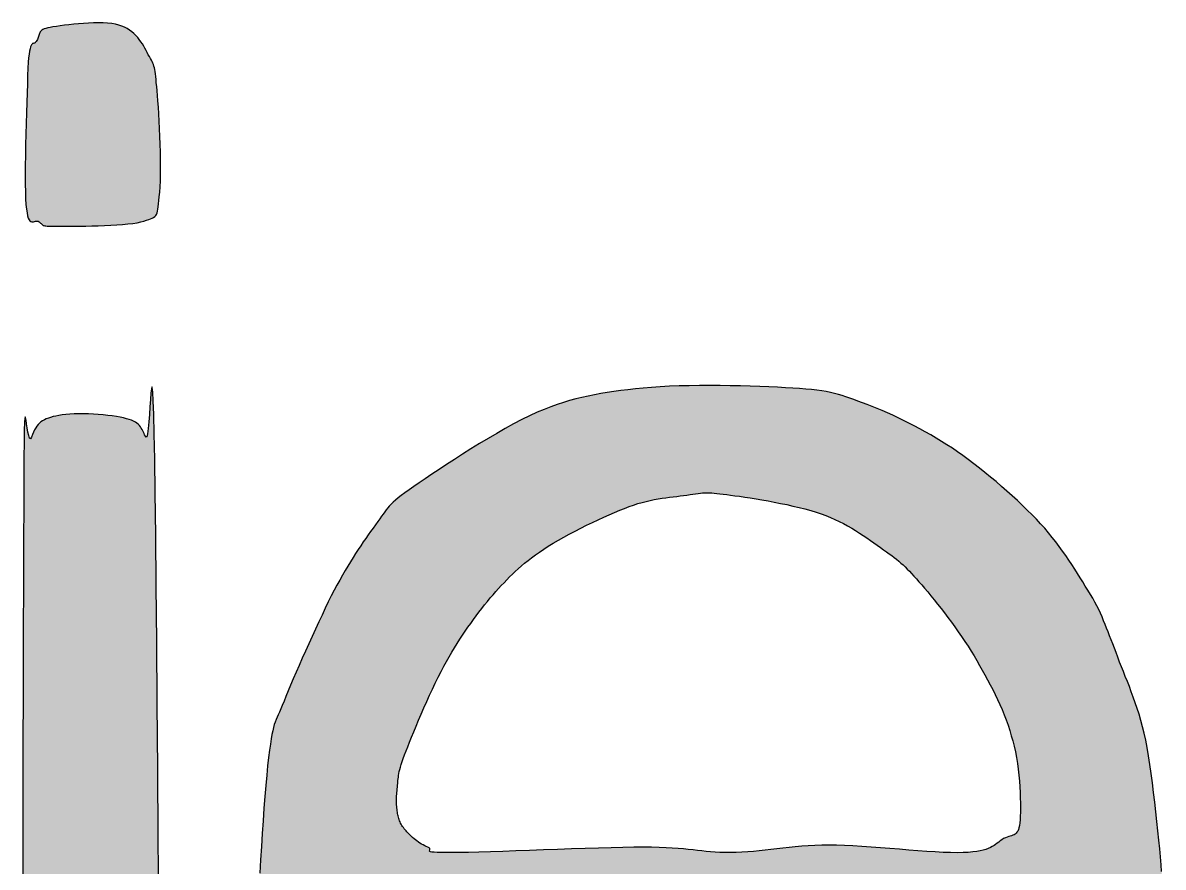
# Model space of a CAD drawing. Header units: millimetres. Extents: x 0 to 420, y 0 to 297.
# Drawn here: x 312.905 to 315, y 52.87 to 54.421 of the extents above; entities that cross this region are included whole.
import ezdxf

# ---------------------------------------------------------------- set-up
doc = ezdxf.new("R2010")
doc.units = ezdxf.units.MM
doc.layers.add('291-E-DIAGRAMA', color=5, linetype='Continuous')
doc.layers.add('291-G-ROTULO', color=7, linetype='Continuous')

msp = doc.modelspace()

# ---------------------------------------------------------------- hatches: boundary and pattern name
at = {"layer": '291-G-ROTULO', "true_color": 0x8dc249}
for points in [[(312.9417, 54.4083), (312.9397, 54.407), (312.9381, 54.4056), (312.9369, 54.4041), (312.9359, 54.4025), (312.9352, 54.4009), (312.9346, 54.3992), (312.9341, 54.3975), (312.9336, 54.3957), (312.9331, 54.3938), (312.9324, 54.392), (312.9317, 54.3901), (312.9307, 54.3882), (312.9295, 54.3863), (312.9284, 54.385), (312.9273, 54.3842), (312.9262, 54.3836), (312.9251, 54.3833), (312.924, 54.3829), (312.9229, 54.3825), (312.9219, 54.3817), (312.9209, 54.3805), (312.9199, 54.3788), (312.9189, 54.3763), (312.918, 54.373), (312.9171, 54.3686), (312.9162, 54.3631), (312.9154, 54.3563), (312.9146, 54.3481), (312.9142, 54.3371), (312.9137, 54.3239), (312.9131, 54.3087), (312.9126, 54.2921), (312.912, 54.2741), (312.9114, 54.2553), (312.9108, 54.2358), (312.9103, 54.2161), (312.9099, 54.1964), (312.9096, 54.1771), (312.9093, 54.1585), (312.9092, 54.1409), (312.9093, 54.1246), (312.9095, 54.11), (312.91, 54.0974), (312.9106, 54.0871), (312.9114, 54.0786), (312.9125, 54.0716), (312.9136, 54.0662), (312.9149, 54.062), (312.9163, 54.059), (312.9179, 54.057), (312.9195, 54.0558), (312.9211, 54.0552), (312.9228, 54.0552), (312.9246, 54.0554), (312.9263, 54.0559), (312.9281, 54.0563), (312.9298, 54.0566), (312.9315, 54.0566), (312.9331, 54.0561), (312.9347, 54.055), (312.9363, 54.0539), (312.9376, 54.0529), (312.9386, 54.052), (312.9394, 54.0512), (312.9401, 54.0505), (312.9408, 54.0498), (312.9415, 54.0492), (312.9425, 54.0487), (312.9436, 54.0483), (312.9452, 54.0479), (312.9471, 54.0476), (312.9496, 54.0474), (312.9528, 54.0472), (312.9566, 54.0471), (312.9613, 54.047), (312.9668, 54.047), (312.9731, 54.047), (312.9808, 54.047), (312.9895, 54.047), (312.9991, 54.0471), (313.0095, 54.0472), (313.0205, 54.0474), (313.0318, 54.0476), (313.0433, 54.048), (313.0549, 54.0484), (313.0663, 54.0489), (313.0774, 54.0496), (313.0879, 54.0503), (313.0978, 54.0513), (313.1068, 54.0523), (313.1147, 54.0536), (313.1214, 54.055), (313.127, 54.0567), (313.1319, 54.0582), (313.1361, 54.0595), (313.1397, 54.0608), (313.1427, 54.0621), (313.1452, 54.0634), (313.1473, 54.065), (313.149, 54.0668), (313.1503, 54.0689), (313.1514, 54.0716), (313.1523, 54.0747), (313.153, 54.0784), (313.1536, 54.0828), (313.1542, 54.0881), (313.1548, 54.0941), (313.1555, 54.1012), (313.1565, 54.1095), (313.1572, 54.1193), (313.1577, 54.1304), (313.158, 54.1426), (313.1581, 54.1556), (313.1579, 54.1693), (313.1577, 54.1834), (313.1573, 54.1978), (313.1567, 54.2121), (313.1561, 54.2263), (313.1554, 54.2401), (313.1547, 54.2533), (313.1539, 54.2657), (313.1531, 54.2771), (313.1523, 54.2872), (313.1515, 54.2959), (313.1508, 54.3037), (313.1501, 54.3106), (313.1496, 54.3167), (313.149, 54.322), (313.1484, 54.3268), (313.1478, 54.331), (313.1472, 54.3347), (313.1465, 54.338), (313.1457, 54.3411), (313.1447, 54.344), (313.1437, 54.3468), (313.1425, 54.3495), (313.141, 54.3523), (313.1394, 54.3553), (313.1376, 54.3586), (313.1354, 54.3621), (313.1335, 54.366), (313.1315, 54.3699), (313.1293, 54.3739), (313.127, 54.3779), (313.1245, 54.382), (313.1218, 54.386), (313.1189, 54.3899), (313.1159, 54.3937), (313.1125, 54.3974), (313.109, 54.4009), (313.1051, 54.4042), (313.101, 54.4073), (313.0966, 54.4101), (313.0918, 54.4125), (313.0867, 54.4146), (313.0812, 54.4163), (313.0751, 54.418), (313.0682, 54.4192), (313.0606, 54.42), (313.0524, 54.4205), (313.0438, 54.4207), (313.0349, 54.4205), (313.0257, 54.4202), (313.0165, 54.4196), (313.0073, 54.4189), (312.9983, 54.418), (312.9896, 54.4171), (312.9813, 54.4161), (312.9735, 54.415), (312.9664, 54.4141), (312.9601, 54.4131), (312.9548, 54.4123), (312.9506, 54.4115), (312.9471, 54.4105), (312.9441, 54.4095)], [(312.9479, 53.6933), (312.9444, 53.6917), (312.9411, 53.6899), (312.9382, 53.6879), (312.9355, 53.6856), (312.933, 53.683), (312.9307, 53.6801), (312.9285, 53.6768), (312.9264, 53.6731), (312.9244, 53.6691), (312.9225, 53.6645), (312.9206, 53.6595), (312.9188, 53.6567), (312.9171, 53.658), (312.9156, 53.6625), (312.9142, 53.6691), (312.9129, 53.6768), (312.9118, 53.6844), (312.9107, 53.6911), (312.9098, 53.6956), (312.9091, 53.6971), (312.9084, 53.6944), (312.9078, 53.6866), (312.9074, 53.6725), (312.907, 53.6511), (312.9068, 53.6215), (312.9066, 53.5824), (312.9066, 53.533), (312.9062, 53.4703), (312.9058, 53.392), (312.9055, 53.3003), (312.9052, 53.1975), (312.905, 53.0858), (312.9048, 52.9675), (312.9048, 52.8448), (312.9048, 52.72), (312.905, 52.5953), (312.9053, 52.4729), (312.9057, 52.355), (312.9063, 52.244), (312.9071, 52.1421), (312.908, 52.0514), (312.9092, 51.9743), (312.9106, 51.913), (312.9121, 51.8661), (312.9137, 51.83), (312.9154, 51.8037), (312.9172, 51.786), (312.9191, 51.7759), (312.9212, 51.7722), (312.9235, 51.7739), (312.9259, 51.7797), (312.9285, 51.7887), (312.9314, 51.7998), (312.9346, 51.8117), (312.938, 51.8235), (312.9417, 51.834), (312.9457, 51.8421), (312.95, 51.8467), (312.9548, 51.8467), (312.9605, 51.8446), (312.967, 51.8427), (312.9742, 51.841), (312.982, 51.8395), (312.9903, 51.8381), (312.9989, 51.837), (313.0076, 51.836), (313.0165, 51.8352), (313.0253, 51.8345), (313.0339, 51.834), (313.0423, 51.8335), (313.0502, 51.8332), (313.0576, 51.8329), (313.0643, 51.8328), (313.0702, 51.8327), (313.0752, 51.8327), (313.0797, 51.8327), (313.0834, 51.8328), (313.0864, 51.8329), (313.0889, 51.8331), (313.0908, 51.8334), (313.0923, 51.8337), (313.0934, 51.8342), (313.0943, 51.8347), (313.095, 51.8353), (313.0955, 51.836), (313.0961, 51.8368), (313.0967, 51.8378), (313.0974, 51.8388), (313.0984, 51.84), (313.0996, 51.8413), (313.1013, 51.8427), (313.1032, 51.8442), (313.1051, 51.8457), (313.107, 51.8471), (313.1088, 51.8486), (313.1107, 51.8502), (313.1126, 51.8519), (313.1145, 51.8536), (313.1164, 51.8555), (313.1182, 51.8576), (313.1201, 51.8598), (313.122, 51.8623), (313.1239, 51.865), (313.1258, 51.868), (313.1277, 51.8713), (313.1295, 51.8749), (313.1314, 51.8789), (313.1333, 51.88), (313.1353, 51.8766), (313.1372, 51.8697), (313.1391, 51.8605), (313.141, 51.85), (313.1429, 51.8394), (313.1447, 51.8297), (313.1465, 51.8221), (313.1481, 51.8177), (313.1496, 51.8175), (313.1511, 51.8226), (313.1523, 51.8343), (313.1534, 51.8534), (313.1543, 51.8812), (313.155, 51.9188), (313.1555, 51.9672), (313.1561, 52.0306), (313.1565, 52.1102), (313.1566, 52.2037), (313.1565, 52.3086), (313.1562, 52.4228), (313.1558, 52.5438), (313.1552, 52.6693), (313.1545, 52.797), (313.1537, 52.9247), (313.1528, 53.0498), (313.1519, 53.1703), (313.151, 53.2836), (313.1501, 53.3875), (313.1491, 53.4796), (313.1483, 53.5577), (313.1475, 53.6194), (313.1464, 53.666), (313.1454, 53.7013), (313.1444, 53.7264), (313.1436, 53.7425), (313.1427, 53.7508), (313.1419, 53.7524), (313.141, 53.7485), (313.1402, 53.7403), (313.1393, 53.729), (313.1384, 53.7156), (313.1375, 53.7015), (313.1365, 53.6877), (313.1354, 53.6754), (313.1342, 53.6659), (313.1329, 53.6602), (313.1314, 53.6595), (313.13, 53.6618), (313.1287, 53.6642), (313.1275, 53.6666), (313.1263, 53.6691), (313.1251, 53.6715), (313.1239, 53.674), (313.1225, 53.6764), (313.1209, 53.6788), (313.1191, 53.6811), (313.1169, 53.6834), (313.1145, 53.6855), (313.1117, 53.6875), (313.1084, 53.6893), (313.1046, 53.6909), (313.1002, 53.6924), (313.0953, 53.6936), (313.0899, 53.6951), (313.0837, 53.6964), (313.0767, 53.6977), (313.0691, 53.6988), (313.0609, 53.6998), (313.0524, 53.7007), (313.0435, 53.7014), (313.0346, 53.7019), (313.0255, 53.7023), (313.0166, 53.7025), (313.0078, 53.7025), (312.9993, 53.7024), (312.9912, 53.702), (312.9837, 53.7015), (312.9769, 53.7007), (312.9708, 53.6997), (312.9654, 53.6985), (312.9604, 53.6974), (312.9559, 53.6961), (312.9517, 53.6948)]]:
    msp.add_hatch(color=7, dxfattribs=at).paths.add_polyline_path(points)
h = msp.add_hatch(color=7, dxfattribs=at)
h.paths.add_polyline_path([(313.7912, 53.6756), (313.7756, 53.6667), (313.7598, 53.6574), (313.744, 53.6478), (313.7284, 53.6382), (313.713, 53.6285), (313.698, 53.6189), (313.6836, 53.6095), (313.6697, 53.6004), (313.6566, 53.5917), (313.6444, 53.5835), (313.6333, 53.576), (313.6233, 53.5692), (313.6145, 53.5631), (313.6068, 53.5577), (313.6002, 53.5528), (313.5945, 53.5483), (313.5896, 53.5442), (313.5853, 53.5404), (313.5816, 53.5368), (313.5783, 53.5333), (313.5754, 53.5298), (313.5726, 53.5263), (313.5699, 53.5226), (313.5671, 53.5186), (313.5641, 53.5144), (313.5609, 53.5097), (313.5572, 53.5046), (313.553, 53.4989), (313.5485, 53.4928), (313.544, 53.4867), (313.5394, 53.4803), (313.5349, 53.4739), (313.5303, 53.4673), (313.5257, 53.4604), (313.521, 53.4534), (313.5164, 53.4462), (313.5116, 53.4387), (313.5068, 53.431), (313.502, 53.4231), (313.4971, 53.4148), (313.4921, 53.4062), (313.4871, 53.3973), (313.4819, 53.3881), (313.4767, 53.3785), (313.4716, 53.3682), (313.4662, 53.3572), (313.4606, 53.3454), (313.4547, 53.3331), (313.4487, 53.3203), (313.4426, 53.3071), (313.4364, 53.2938), (313.4303, 53.2803), (313.4242, 53.2669), (313.4183, 53.2536), (313.4125, 53.2406), (313.407, 53.228), (313.4017, 53.2159), (313.3969, 53.2044), (313.3924, 53.1936), (313.3884, 53.1837), (313.3848, 53.1747), (313.3816, 53.167), (313.3788, 53.1605), (313.3763, 53.1549), (313.3741, 53.1499), (313.372, 53.1453), (313.3702, 53.141), (313.3686, 53.1366), (313.367, 53.1319), (313.3655, 53.1266), (313.3641, 53.1207), (313.3627, 53.1137), (313.3612, 53.1055), (313.3597, 53.0959), (313.3581, 53.0846), (313.3563, 53.0713), (313.3547, 53.0563), (313.3531, 53.0392), (313.3514, 53.0203), (313.3497, 52.9999), (313.348, 52.9781), (313.3464, 52.9554), (313.3448, 52.9318), (313.3432, 52.9077), (313.3418, 52.8833), (313.3404, 52.8589), (313.3392, 52.8347), (313.3382, 52.811), (313.3373, 52.788), (313.3367, 52.7661), (313.3363, 52.7453), (313.3362, 52.726), (313.3363, 52.7078), (313.3366, 52.6901), (313.3372, 52.6729), (313.3379, 52.6561), (313.3388, 52.6398), (313.3399, 52.6238), (313.3411, 52.6082), (313.3425, 52.593), (313.3439, 52.5781), (313.3455, 52.5635), (313.3472, 52.5492), (313.3489, 52.5352), (313.3507, 52.5214), (313.3525, 52.5078), (313.3544, 52.4944), (313.3563, 52.4811), (313.3587, 52.4676), (313.3613, 52.4542), (313.3642, 52.441), (313.3672, 52.4279), (313.3705, 52.4151), (313.3738, 52.4024), (313.3773, 52.3901), (313.3808, 52.378), (313.3844, 52.3662), (313.3881, 52.3547), (313.3917, 52.3436), (313.3952, 52.3329), (313.3987, 52.3226), (313.4021, 52.3127), (313.4054, 52.3033), (313.4085, 52.2944), (313.411, 52.2862), (313.4132, 52.279), (313.4153, 52.2725), (313.4173, 52.2667), (313.4191, 52.2615), (313.421, 52.2566), (313.4228, 52.2521), (313.4248, 52.2477), (313.4268, 52.2434), (313.429, 52.239), (313.4314, 52.2344), (313.4341, 52.2295), (313.4372, 52.2241), (313.4405, 52.2182), (313.4443, 52.2115), (313.4486, 52.2041), (313.4529, 52.1958), (313.4576, 52.187), (313.4626, 52.1776), (313.468, 52.1677), (313.4736, 52.1574), (313.4795, 52.1469), (313.4856, 52.1362), (313.492, 52.1253), (313.4986, 52.1143), (313.5054, 52.1035), (313.5124, 52.0927), (313.5195, 52.0821), (313.5267, 52.0718), (313.534, 52.0619), (313.5415, 52.0524), (313.549, 52.0435), (313.5566, 52.0349), (313.5645, 52.0265), (313.5726, 52.0183), (313.5808, 52.0103), (313.5893, 52.0024), (313.5979, 51.9946), (313.6066, 51.987), (313.6155, 51.9795), (313.6245, 51.9721), (313.6336, 51.9648), (313.6428, 51.9577), (313.652, 51.9506), (313.6613, 51.9436), (313.6707, 51.9367), (313.6801, 51.9298), (313.6895, 51.923), (313.6986, 51.9163), (313.7079, 51.9096), (313.7174, 51.903), (313.7269, 51.8965), (313.7366, 51.8901), (313.7464, 51.8838), (313.7562, 51.8778), (313.766, 51.8718), (313.7759, 51.8661), (313.7858, 51.8606), (313.7957, 51.8553), (313.8055, 51.8502), (313.8153, 51.8454), (313.825, 51.8408), (313.8346, 51.8366), (313.8441, 51.8327), (313.8534, 51.8291), (313.8626, 51.8259), (313.8717, 51.823), (313.8807, 51.8204), (313.8896, 51.818), (313.8984, 51.8159), (313.9072, 51.814), (313.9158, 51.8124), (313.9245, 51.8108), (313.9331, 51.8095), (313.9417, 51.8082), (313.9502, 51.807), (313.9588, 51.8059), (313.9674, 51.8048), (313.976, 51.8037), (313.9846, 51.8026), (313.9931, 51.8015), (314.0013, 51.8004), (314.0093, 51.7994), (314.0172, 51.7985), (314.0249, 51.7976), (314.0326, 51.7967), (314.0403, 51.796), (314.0481, 51.7953), (314.056, 51.7947), (314.064, 51.7941), (314.0723, 51.7936), (314.0809, 51.7933), (314.0898, 51.7929), (314.0991, 51.7927), (314.1088, 51.7926), (314.1191, 51.7925), (314.1303, 51.7926), (314.1421, 51.7926), (314.1543, 51.7928), (314.167, 51.793), (314.1801, 51.7932), (314.1935, 51.7936), (314.2071, 51.794), (314.221, 51.7945), (314.235, 51.7952), (314.249, 51.7959), (314.2631, 51.7967), (314.2772, 51.7976), (314.2912, 51.7987), (314.305, 51.7998), (314.3186, 51.8011), (314.3319, 51.8026), (314.3447, 51.804), (314.3574, 51.8053), (314.3701, 51.8065), (314.3827, 51.8077), (314.3954, 51.8088), (314.4079, 51.8101), (314.4205, 51.8115), (314.433, 51.8131), (314.4455, 51.8149), (314.458, 51.817), (314.4705, 51.8195), (314.4829, 51.8223), (314.4954, 51.8256), (314.5078, 51.8294), (314.5202, 51.8338), (314.5327, 51.8387), (314.5448, 51.844), (314.5572, 51.8499), (314.5698, 51.8564), (314.5825, 51.8635), (314.5952, 51.871), (314.6079, 51.879), (314.6205, 51.8872), (314.633, 51.8957), (314.6453, 51.9043), (314.6574, 51.913), (314.6692, 51.9218), (314.6806, 51.9305), (314.6916, 51.939), (314.7021, 51.9474), (314.712, 51.9554), (314.7214, 51.9632), (314.7304, 51.9706), (314.7388, 51.9778), (314.7467, 51.9848), (314.754, 51.9917), (314.7608, 51.9985), (314.7672, 52.0052), (314.7733, 52.0118), (314.7791, 52.0184), (314.7846, 52.025), (314.79, 52.0316), (314.7952, 52.0383), (314.8004, 52.045), (314.8056, 52.0519), (314.8108, 52.059), (314.8162, 52.0662), (314.8217, 52.0736), (314.8278, 52.0811), (314.8339, 52.0887), (314.8401, 52.0962), (314.8463, 52.1039), (314.8525, 52.1115), (314.8587, 52.1193), (314.8648, 52.1271), (314.8709, 52.1351), (314.8769, 52.1431), (314.8827, 52.1513), (314.8885, 52.1597), (314.894, 52.1682), (314.8994, 52.1768), (314.9045, 52.1857), (314.9094, 52.1948), (314.9141, 52.2041), (314.9182, 52.2139), (314.9222, 52.2243), (314.9262, 52.2354), (314.9301, 52.2468), (314.9338, 52.2586), (314.9374, 52.2706), (314.9409, 52.2826), (314.9442, 52.2947), (314.9473, 52.3065), (314.9502, 52.3181), (314.9529, 52.3292), (314.9553, 52.3399), (314.9575, 52.3498), (314.9594, 52.3591), (314.961, 52.3674), (314.9623, 52.3747), (314.9636, 52.3811), (314.9646, 52.3867), (314.9652, 52.3916), (314.9656, 52.3958), (314.9657, 52.3995), (314.9656, 52.4028), (314.9653, 52.4056), (314.9648, 52.4081), (314.9641, 52.4103), (314.9634, 52.4124), (314.9626, 52.4143), (314.9617, 52.4162), (314.9608, 52.4181), (314.9599, 52.4202), (314.959, 52.4224), (314.9582, 52.4249), (314.9574, 52.4275), (314.9566, 52.4299), (314.9556, 52.4322), (314.9545, 52.4344), (314.9534, 52.4365), (314.9522, 52.4385), (314.951, 52.4404), (314.9497, 52.4422), (314.9484, 52.444), (314.947, 52.4457), (314.9456, 52.4473), (314.9441, 52.4489), (314.9427, 52.4505), (314.9412, 52.452), (314.9397, 52.4535), (314.9382, 52.455), (314.9368, 52.4565), (314.9358, 52.4578), (314.935, 52.4591), (314.9344, 52.4603), (314.9339, 52.4614), (314.9334, 52.4625), (314.9328, 52.4634), (314.9321, 52.4643), (314.9313, 52.4651), (314.9302, 52.4658), (314.9287, 52.4665), (314.9269, 52.4671), (314.9246, 52.4677), (314.9217, 52.4682), (314.9182, 52.4687), (314.9141, 52.4691), (314.9086, 52.4697), (314.902, 52.4703), (314.8944, 52.4707), (314.886, 52.471), (314.877, 52.4712), (314.8676, 52.4714), (314.8578, 52.4714), (314.8478, 52.4713), (314.8379, 52.4712), (314.8281, 52.471), (314.8186, 52.4708), (314.8096, 52.4705), (314.8013, 52.4701), (314.7937, 52.4698), (314.7871, 52.4694), (314.7816, 52.4691), (314.7775, 52.4691), (314.7743, 52.4692), (314.7718, 52.4694), (314.77, 52.4695), (314.7687, 52.4696), (314.7678, 52.4697), (314.7673, 52.4697), (314.767, 52.4696), (314.7669, 52.4693), (314.7668, 52.4689), (314.7666, 52.4682), (314.7663, 52.4674), (314.7658, 52.4662), (314.7648, 52.4648), (314.7635, 52.4631), (314.7615, 52.461), (314.7596, 52.4584), (314.7576, 52.4558), (314.7556, 52.4531), (314.7535, 52.4504), (314.7513, 52.4475), (314.7489, 52.4445), (314.7465, 52.4412), (314.7439, 52.4377), (314.7412, 52.4339), (314.7384, 52.4297), (314.7353, 52.4251), (314.7321, 52.4201), (314.7288, 52.4146), (314.7252, 52.4086), (314.7214, 52.402), (314.7173, 52.3948), (314.713, 52.3866), (314.7084, 52.3773), (314.7036, 52.367), (314.6985, 52.3558), (314.6933, 52.344), (314.6878, 52.3316), (314.6823, 52.3189), (314.6767, 52.306), (314.671, 52.293), (314.6654, 52.2801), (314.6597, 52.2675), (314.6541, 52.2553), (314.6486, 52.2437), (314.6432, 52.2329), (314.638, 52.223), (314.633, 52.2141), (314.6278, 52.2062), (314.6227, 52.1989), (314.6176, 52.1921), (314.6126, 52.1859), (314.6076, 52.1802), (314.6027, 52.1748), (314.5978, 52.1697), (314.5929, 52.1649), (314.588, 52.1603), (314.5831, 52.1558), (314.5781, 52.1514), (314.5732, 52.1469), (314.5682, 52.1424), (314.5631, 52.1378), (314.558, 52.1329), (314.5527, 52.1278), (314.5466, 52.1228), (314.5402, 52.1178), (314.5336, 52.1126), (314.5269, 52.1074), (314.5201, 52.1022), (314.5132, 52.097), (314.5063, 52.0919), (314.4995, 52.0869), (314.4928, 52.082), (314.4862, 52.0772), (314.4798, 52.0726), (314.4737, 52.0682), (314.4678, 52.0641), (314.4623, 52.0602), (314.4571, 52.0567), (314.4524, 52.0535), (314.4478, 52.0507), (314.4439, 52.0482), (314.4406, 52.046), (314.4376, 52.0441), (314.435, 52.0424), (314.4326, 52.0408), (314.4303, 52.0395), (314.428, 52.0382), (314.4256, 52.037), (314.4229, 52.0358), (314.4199, 52.0347), (314.4165, 52.0335), (314.4125, 52.0322), (314.4079, 52.0308), (314.4024, 52.0292), (314.3961, 52.0274), (314.389, 52.0258), (314.381, 52.0241), (314.3723, 52.0222), (314.3631, 52.0202), (314.3533, 52.0181), (314.343, 52.016), (314.3323, 52.0139), (314.3214, 52.0119), (314.3102, 52.0098), (314.2988, 52.0078), (314.2873, 52.006), (314.2759, 52.0043), (314.2645, 52.0027), (314.2533, 52.0013), (314.2422, 52.0002), (314.2315, 51.9993), (314.2205, 51.9983), (314.2092, 51.9975), (314.1977, 51.9969), (314.1861, 51.9965), (314.1745, 51.9964), (314.1628, 51.9963), (314.1511, 51.9965), (314.1394, 51.9968), (314.1279, 51.9972), (314.1166, 51.9978), (314.1055, 51.9985), (314.0946, 51.9993), (314.0841, 52.0002), (314.0739, 52.0012), (314.0642, 52.0022), (314.0549, 52.0033), (314.046, 52.0045), (314.0376, 52.0058), (314.0295, 52.0071), (314.0218, 52.0086), (314.0144, 52.0101), (314.0072, 52.0118), (314.0003, 52.0135), (313.9936, 52.0154), (313.9871, 52.0173), (313.9808, 52.0193), (313.9746, 52.0214), (313.9685, 52.0236), (313.9624, 52.026), (313.9564, 52.0284), (313.9505, 52.0308), (313.9445, 52.0334), (313.9386, 52.0361), (313.9331, 52.0387), (313.9278, 52.0415), (313.9228, 52.0443), (313.9179, 52.0472), (313.9131, 52.0502), (313.9083, 52.0534), (313.9036, 52.0568), (313.8987, 52.0604), (313.8937, 52.0642), (313.8886, 52.0683), (313.8832, 52.0727), (313.8775, 52.0774), (313.8715, 52.0824), (313.865, 52.0878), (313.8581, 52.0937), (313.851, 52.1), (313.8434, 52.1068), (313.8352, 52.1142), (313.8267, 52.122), (313.8178, 52.1301), (313.8087, 52.1385), (313.7994, 52.1471), (313.7901, 52.1559), (313.7808, 52.1648), (313.7717, 52.1737), (313.7627, 52.1826), (313.754, 52.1913), (313.7456, 52.1999), (313.7377, 52.2083), (313.7304, 52.2164), (313.7236, 52.2241), (313.7174, 52.2315), (313.7116, 52.2387), (313.7062, 52.2456), (313.7011, 52.2523), (313.6964, 52.2589), (313.6919, 52.2653), (313.6877, 52.2716), (313.6837, 52.2778), (313.68, 52.284), (313.6764, 52.2902), (313.673, 52.2964), (313.6697, 52.3026), (313.6665, 52.3089), (313.6634, 52.3153), (313.6604, 52.3218), (313.6574, 52.3285), (313.6549, 52.3357), (313.6528, 52.3429), (313.651, 52.3502), (313.6494, 52.3575), (313.648, 52.3648), (313.6468, 52.3721), (313.6456, 52.3794), (313.6446, 52.3868), (313.6436, 52.3941), (313.6425, 52.4014), (313.6414, 52.4087), (313.6402, 52.416), (313.6388, 52.4233), (313.6372, 52.4306), (313.6354, 52.4378), (313.6333, 52.445), (313.6309, 52.4522), (313.6282, 52.4597), (313.6253, 52.4673), (313.6222, 52.475), (313.6189, 52.4828), (313.6156, 52.4906), (313.6123, 52.4984), (313.609, 52.5062), (313.6057, 52.5139), (313.6026, 52.5214), (313.5996, 52.5287), (313.5969, 52.5359), (313.5944, 52.5427), (313.5923, 52.5493), (313.5905, 52.5556), (313.5891, 52.5614), (313.5878, 52.5665), (313.5867, 52.5713), (313.5858, 52.5759), (313.5852, 52.5801), (313.5848, 52.5842), (313.5845, 52.588), (313.5845, 52.5917), (313.5846, 52.5953), (313.5849, 52.5987), (313.5852, 52.602), (313.5857, 52.6053), (313.5863, 52.6085), (313.5869, 52.6118), (313.5876, 52.615), (313.5884, 52.6183), (313.5891, 52.6216), (313.5896, 52.6246), (313.5902, 52.6275), (313.5909, 52.6303), (313.5917, 52.633), (313.5927, 52.6356), (313.5937, 52.6382), (313.5949, 52.6407), (313.5962, 52.6432), (313.5975, 52.6456), (313.599, 52.648), (313.6005, 52.6504), (313.6021, 52.6527), (313.6038, 52.655), (313.6055, 52.6573), (313.6073, 52.6595), (313.6092, 52.6618), (313.6106, 52.6636), (313.612, 52.6654), (313.6132, 52.667), (313.6144, 52.6686), (313.6156, 52.6702), (313.6169, 52.6717), (313.6181, 52.6732), (313.6195, 52.6746), (313.621, 52.676), (313.6226, 52.6774), (313.6244, 52.6787), (313.6264, 52.6801), (313.6287, 52.6815), (313.6312, 52.6829), (313.6341, 52.6844), (313.6373, 52.6859), (313.6401, 52.6874), (313.6411, 52.689), (313.6408, 52.6907), (313.6397, 52.6924), (313.6381, 52.6941), (313.6366, 52.6958), (313.6355, 52.6974), (313.6353, 52.6989), (313.6364, 52.7004), (313.6393, 52.7017), (313.6443, 52.7029), (313.652, 52.7039), (313.6627, 52.7048), (313.6769, 52.7054), (313.6951, 52.7058), (313.7176, 52.7059), (313.7463, 52.7058), (313.7812, 52.7053), (313.8215, 52.7045), (313.8664, 52.7034), (313.9149, 52.7022), (313.9662, 52.7009), (314.0194, 52.6994), (314.0737, 52.6979), (314.1281, 52.6964), (314.1818, 52.695), (314.234, 52.6936), (314.2836, 52.6924), (314.33, 52.6914), (314.3721, 52.6906), (314.4092, 52.6901), (314.4403, 52.6899), (314.4668, 52.6901), (314.4894, 52.6906), (314.5085, 52.6914), (314.5244, 52.6924), (314.5377, 52.6936), (314.5486, 52.695), (314.5577, 52.6964), (314.5653, 52.6979), (314.5718, 52.6994), (314.5776, 52.7009), (314.5831, 52.7022), (314.5888, 52.7034), (314.595, 52.7045), (314.6022, 52.7053), (314.6107, 52.7058), (314.621, 52.7059), (314.6323, 52.7058), (314.6438, 52.7054), (314.6554, 52.7048), (314.667, 52.7041), (314.6787, 52.7032), (314.6903, 52.7022), (314.702, 52.7012), (314.7136, 52.7002), (314.7251, 52.6992), (314.7366, 52.6982), (314.7479, 52.6973), (314.759, 52.6966), (314.77, 52.6961), (314.7808, 52.6958), (314.7914, 52.6957), (314.8017, 52.6959), (314.8123, 52.6964), (314.823, 52.697), (314.8339, 52.6979), (314.8447, 52.6989), (314.8555, 52.7), (314.8662, 52.7013), (314.8767, 52.7028), (314.887, 52.7044), (314.897, 52.7062), (314.9067, 52.7081), (314.9159, 52.7101), (314.9247, 52.7123), (314.933, 52.7145), (314.9408, 52.7169), (314.9478, 52.7194), (314.9542, 52.722), (314.9596, 52.7244), (314.9643, 52.7269), (314.9684, 52.7296), (314.9721, 52.7324), (314.9753, 52.7355), (314.978, 52.7386), (314.9805, 52.7419), (314.9826, 52.7453), (314.9844, 52.7489), (314.9861, 52.7525), (314.9876, 52.7563), (314.989, 52.7601), (314.9903, 52.764), (314.9916, 52.768), (314.9929, 52.7721), (314.9944, 52.7762), (314.9955, 52.7801), (314.9964, 52.7835), (314.9973, 52.7866), (314.9981, 52.7895), (314.9988, 52.7923), (314.9994, 52.7951), (314.9998, 52.7981), (315.0001, 52.8013), (315.0004, 52.8049), (315.0005, 52.809), (315.0005, 52.8137), (315.0003, 52.8191), (315, 52.8254), (314.9996, 52.8326), (314.9991, 52.841), (314.9984, 52.8505), (314.9975, 52.8618), (314.9965, 52.8746), (314.9953, 52.8887), (314.994, 52.9038), (314.9925, 52.9199), (314.9908, 52.9367), (314.989, 52.954), (314.9871, 52.9717), (314.9851, 52.9895), (314.9829, 53.0073), (314.9807, 53.025), (314.9783, 53.0422), (314.9759, 53.0588), (314.9734, 53.0747), (314.9709, 53.0896), (314.9683, 53.1034), (314.9655, 53.116), (314.9626, 53.128), (314.9594, 53.1396), (314.9561, 53.1508), (314.9527, 53.1616), (314.9492, 53.1721), (314.9456, 53.1822), (314.9419, 53.192), (314.9383, 53.2016), (314.9346, 53.2109), (314.9309, 53.2201), (314.9273, 53.2291), (314.9238, 53.2379), (314.9204, 53.2467), (314.9172, 53.2554), (314.9141, 53.264), (314.9108, 53.2722), (314.9077, 53.28), (314.9048, 53.2875), (314.902, 53.2949), (314.8992, 53.3021), (314.8965, 53.3091), (314.8938, 53.3159), (314.891, 53.3227), (314.8881, 53.3295), (314.8851, 53.3363), (314.8819, 53.343), (314.8785, 53.3498), (314.8748, 53.3568), (314.8709, 53.3638), (314.8666, 53.371), (314.8619, 53.3785), (314.8573, 53.3861), (314.8526, 53.3938), (314.8478, 53.4016), (314.8429, 53.4096), (314.8378, 53.4176), (314.8326, 53.4257), (314.8271, 53.4339), (314.8215, 53.4422), (314.8156, 53.4505), (314.8096, 53.4588), (314.8032, 53.4672), (314.7967, 53.4756), (314.7898, 53.4839), (314.7827, 53.4923), (314.7753, 53.5006), (314.7675, 53.5089), (314.7594, 53.5173), (314.7508, 53.5258), (314.7419, 53.5345), (314.7326, 53.5432), (314.7231, 53.5519), (314.7133, 53.5606), (314.7034, 53.5693), (314.6933, 53.578), (314.683, 53.5865), (314.6728, 53.5948), (314.6626, 53.6029), (314.6523, 53.6109), (314.6422, 53.6185), (314.6323, 53.6258), (314.6225, 53.6328), (314.613, 53.6394), (314.6031, 53.6458), (314.5932, 53.6519), (314.5832, 53.658), (314.5732, 53.6638), (314.5632, 53.6695), (314.5532, 53.6751), (314.5431, 53.6804), (314.5332, 53.6856), (314.5232, 53.6906), (314.5133, 53.6954), (314.5035, 53.7), (314.4938, 53.7044), (314.4842, 53.7085), (314.4748, 53.7125), (314.4655, 53.7162), (314.4564, 53.7197), (314.4477, 53.723), (314.4395, 53.726), (314.4319, 53.7289), (314.4246, 53.7315), (314.4175, 53.7339), (314.4105, 53.7361), (314.4035, 53.7382), (314.3964, 53.7401), (314.389, 53.7418), (314.3812, 53.7433), (314.3729, 53.7447), (314.3641, 53.746), (314.3544, 53.7471), (314.3439, 53.7481), (314.3324, 53.749), (314.3199, 53.7498), (314.3064, 53.7506), (314.2917, 53.7513), (314.2758, 53.752), (314.2591, 53.7527), (314.2416, 53.7532), (314.2235, 53.7537), (314.2049, 53.7541), (314.1861, 53.7544), (314.1672, 53.7545), (314.1483, 53.7544), (314.1296, 53.7542), (314.1112, 53.7538), (314.0934, 53.7532), (314.0763, 53.7523), (314.0601, 53.7512), (314.0448, 53.7498), (314.0305, 53.7483), (314.0168, 53.7468), (314.0036, 53.7452), (313.991, 53.7435), (313.9787, 53.7417), (313.9668, 53.7398), (313.9552, 53.7376), (313.9437, 53.7353), (313.9324, 53.7327), (313.9211, 53.7299), (313.9097, 53.7268), (313.8983, 53.7233), (313.8867, 53.7195), (313.8749, 53.7153), (313.8627, 53.7107), (313.8501, 53.7057), (313.8362, 53.6992), (313.8217, 53.692), (313.8066, 53.6841)])
h.paths.add_polyline_path([(313.5928, 53.0138), (313.5931, 53.0171), (313.5935, 53.0204), (313.5937, 53.0235), (313.594, 53.0265), (313.5942, 53.0294), (313.5945, 53.0324), (313.5949, 53.0354), (313.5953, 53.0386), (313.5959, 53.0419), (313.5966, 53.0456), (313.5976, 53.0495), (313.5988, 53.0538), (313.6002, 53.0586), (313.6019, 53.0639), (313.604, 53.0697), (313.6064, 53.0762), (313.6092, 53.0834), (313.6121, 53.091), (313.6154, 53.0995), (313.619, 53.1088), (313.6231, 53.1187), (313.6274, 53.1291), (313.632, 53.14), (313.6368, 53.1512), (313.6418, 53.1627), (313.647, 53.1742), (313.6522, 53.1857), (313.6575, 53.197), (313.6628, 53.2081), (313.6681, 53.2189), (313.6734, 53.2292), (313.6785, 53.2389), (313.6835, 53.248), (313.6884, 53.2565), (313.6933, 53.2648), (313.6982, 53.2729), (313.7031, 53.2808), (313.708, 53.2886), (313.7129, 53.2961), (313.7179, 53.3035), (313.7229, 53.3107), (313.7279, 53.3178), (313.7329, 53.3247), (313.738, 53.3316), (313.743, 53.3383), (313.7482, 53.3449), (313.7533, 53.3515), (313.7585, 53.358), (313.7638, 53.3644), (313.769, 53.3703), (313.7741, 53.3761), (313.7791, 53.3817), (313.7841, 53.3872), (313.7891, 53.3925), (313.7941, 53.3978), (313.7992, 53.403), (313.8044, 53.4081), (313.8098, 53.4131), (313.8153, 53.4182), (313.821, 53.4232), (313.827, 53.4282), (313.8333, 53.4333), (313.8399, 53.4383), (313.8468, 53.4435), (313.8541, 53.4487), (313.862, 53.4541), (313.8705, 53.4595), (313.8795, 53.465), (313.889, 53.4706), (313.8989, 53.4762), (313.9091, 53.4817), (313.9196, 53.4872), (313.9302, 53.4926), (313.9408, 53.4979), (313.9515, 53.5031), (313.962, 53.508), (313.9724, 53.5128), (313.9825, 53.5173), (313.9924, 53.5215), (314.0018, 53.5254), (314.0107, 53.529), (314.0189, 53.5322), (314.027, 53.5351), (314.0349, 53.5376), (314.0427, 53.5398), (314.0503, 53.5418), (314.0578, 53.5435), (314.0652, 53.545), (314.0724, 53.5463), (314.0795, 53.5475), (314.0865, 53.5485), (314.0933, 53.5494), (314.0999, 53.5502), (314.1064, 53.5509), (314.1128, 53.5517), (314.119, 53.5524), (314.1251, 53.5531), (314.1309, 53.5542), (314.1362, 53.5551), (314.141, 53.5559), (314.1456, 53.5565), (314.1499, 53.557), (314.1541, 53.5573), (314.1582, 53.5576), (314.1623, 53.5576), (314.1665, 53.5576), (314.1708, 53.5573), (314.1755, 53.557), (314.1805, 53.5565), (314.1859, 53.5559), (314.1918, 53.5551), (314.1983, 53.5542), (314.2054, 53.5531), (314.2134, 53.5522), (314.2221, 53.5511), (314.2316, 53.5498), (314.2416, 53.5483), (314.2522, 53.5466), (314.2631, 53.5448), (314.2743, 53.5427), (314.2857, 53.5406), (314.2972, 53.5382), (314.3087, 53.5358), (314.3201, 53.5332), (314.3313, 53.5305), (314.3422, 53.5278), (314.3527, 53.5249), (314.3627, 53.522), (314.3721, 53.519), (314.3806, 53.5158), (314.389, 53.5124), (314.3972, 53.5088), (314.4052, 53.505), (314.413, 53.5009), (314.4206, 53.4968), (314.428, 53.4925), (314.4353, 53.4881), (314.4423, 53.4837), (314.4492, 53.4792), (314.4559, 53.4746), (314.4624, 53.4701), (314.4687, 53.4657), (314.4748, 53.4613), (314.4807, 53.4569), (314.4865, 53.4527), (314.4919, 53.4491), (314.497, 53.4455), (314.5017, 53.4421), (314.5062, 53.4387), (314.5105, 53.4354), (314.5145, 53.4321), (314.5185, 53.4286), (314.5224, 53.4251), (314.5262, 53.4215), (314.5301, 53.4176), (314.5341, 53.4136), (314.5381, 53.4093), (314.5424, 53.4046), (314.5469, 53.3997), (314.5517, 53.3943), (314.5567, 53.3885), (314.5621, 53.3822), (314.5678, 53.3756), (314.5737, 53.3685), (314.5797, 53.361), (314.5859, 53.3533), (314.5922, 53.3453), (314.5985, 53.337), (314.6049, 53.3285), (314.6113, 53.3199), (314.6177, 53.3111), (314.624, 53.3023), (314.6301, 53.2934), (314.6362, 53.2844), (314.642, 53.2756), (314.6477, 53.2667), (314.6531, 53.258), (314.658, 53.2493), (314.663, 53.2406), (314.6679, 53.2318), (314.6728, 53.223), (314.6777, 53.2141), (314.6825, 53.2051), (314.6872, 53.1961), (314.6917, 53.187), (314.6962, 53.1778), (314.7005, 53.1686), (314.7046, 53.1593), (314.7084, 53.1499), (314.7121, 53.1404), (314.7155, 53.1308), (314.7186, 53.1212), (314.7214, 53.1115), (314.7242, 53.1021), (314.7267, 53.0923), (314.729, 53.0821), (314.7309, 53.0715), (314.7326, 53.0607), (314.734, 53.0498), (314.7352, 53.039), (314.7362, 53.0281), (314.7369, 53.0175), (314.7375, 53.0072), (314.7378, 52.9973), (314.738, 52.9878), (314.7381, 52.9789), (314.738, 52.9708), (314.7377, 52.9634), (314.7374, 52.9569), (314.7369, 52.9513), (314.7363, 52.9465), (314.7354, 52.9425), (314.7344, 52.9391), (314.7332, 52.9364), (314.7318, 52.9341), (314.7302, 52.9323), (314.7284, 52.9308), (314.7264, 52.9296), (314.7242, 52.9286), (314.7219, 52.9278), (314.7193, 52.927), (314.7166, 52.9261), (314.7137, 52.9252), (314.7106, 52.9241), (314.7073, 52.9228), (314.7041, 52.9205), (314.7011, 52.9183), (314.6982, 52.916), (314.6954, 52.9139), (314.6926, 52.9118), (314.6896, 52.9097), (314.6864, 52.9078), (314.683, 52.9059), (314.6791, 52.9042), (314.6747, 52.9026), (314.6697, 52.9012), (314.6641, 52.8999), (314.6577, 52.8988), (314.6505, 52.8979), (314.6423, 52.8971), (314.633, 52.8967), (314.6221, 52.8965), (314.6097, 52.8967), (314.5961, 52.8972), (314.5815, 52.898), (314.5659, 52.899), (314.5496, 52.9002), (314.5328, 52.9015), (314.5156, 52.9029), (314.4982, 52.9043), (314.4808, 52.9057), (314.4636, 52.907), (314.4467, 52.9082), (314.4303, 52.9092), (314.4147, 52.91), (314.3999, 52.9105), (314.3861, 52.9107), (314.3731, 52.9106), (314.3605, 52.9101), (314.3482, 52.9094), (314.3361, 52.9085), (314.3244, 52.9075), (314.3129, 52.9063), (314.3016, 52.905), (314.2905, 52.9037), (314.2796, 52.9024), (314.2688, 52.9011), (314.2581, 52.8999), (314.2475, 52.8989), (314.237, 52.898), (314.2264, 52.8973), (314.2159, 52.8968), (314.2054, 52.8967), (314.1953, 52.8968), (314.1859, 52.8971), (314.1771, 52.8976), (314.1688, 52.8982), (314.1607, 52.899), (314.1527, 52.8998), (314.1446, 52.9007), (314.1364, 52.9017), (314.1278, 52.9026), (314.1188, 52.9035), (314.109, 52.9044), (314.0984, 52.9051), (314.0869, 52.9058), (314.0742, 52.9063), (314.0602, 52.9066), (314.0448, 52.9067), (314.0274, 52.9066), (314.0077, 52.9063), (313.986, 52.9058), (313.9628, 52.9051), (313.9384, 52.9044), (313.9132, 52.9035), (313.8875, 52.9026), (313.8616, 52.9017), (313.836, 52.9007), (313.811, 52.8998), (313.787, 52.899), (313.7642, 52.8982), (313.7431, 52.8976), (313.7241, 52.8971), (313.7074, 52.8968), (313.6935, 52.8967), (313.6823, 52.8967), (313.6732, 52.8968), (313.666, 52.8971), (313.6606, 52.8974), (313.6567, 52.8978), (313.6541, 52.8982), (313.6526, 52.8988), (313.6519, 52.8994), (313.6518, 52.9001), (313.652, 52.9009), (313.6525, 52.9017), (313.6529, 52.9026), (313.653, 52.9035), (313.6526, 52.9045), (313.6514, 52.9056), (313.6494, 52.9067), (313.6463, 52.9079), (313.6433, 52.9093), (313.6404, 52.9108), (313.6374, 52.9125), (313.6345, 52.9143), (313.6317, 52.9162), (313.6289, 52.9182), (313.6263, 52.9202), (313.6237, 52.9223), (313.6212, 52.9245), (313.6188, 52.9266), (313.6166, 52.9287), (313.6145, 52.9308), (313.6126, 52.9329), (313.6108, 52.9349), (313.6092, 52.9368), (313.6074, 52.9387), (313.6057, 52.9407), (313.6042, 52.9427), (313.6027, 52.9447), (313.6014, 52.9467), (313.6002, 52.9488), (313.5991, 52.951), (313.5982, 52.9531), (313.5973, 52.9553), (313.5965, 52.9575), (313.5957, 52.9597), (313.5951, 52.9619), (313.5945, 52.9642), (313.594, 52.9664), (313.5935, 52.9687), (313.5931, 52.9709), (313.5928, 52.9736), (313.5925, 52.9762), (313.5922, 52.9789), (313.592, 52.9815), (313.5918, 52.9842), (313.5917, 52.987), (313.5917, 52.9897), (313.5916, 52.9925), (313.5917, 52.9954), (313.5917, 52.9983), (313.5918, 53.0012), (313.592, 53.0042), (313.5922, 53.0073), (313.5925, 53.0105)])

# ---------------------------------------------------------------- linework, layer by layer
at = {"layer": '291-E-DIAGRAMA'}
for points in [[(312.9548, 54.4123), (312.9506, 54.4115), (312.9471, 54.4105), (312.9441, 54.4095), (312.9417, 54.4083), (312.9397, 54.407), (312.9381, 54.4056), (312.9369, 54.4041), (312.9359, 54.4025), (312.9352, 54.4009), (312.9346, 54.3992), (312.9341, 54.3975), (312.9336, 54.3957), (312.9331, 54.3938), (312.9324, 54.392), (312.9317, 54.3901), (312.9307, 54.3882), (312.9295, 54.3863), (312.9284, 54.385), (312.9273, 54.3842), (312.9262, 54.3836), (312.9251, 54.3833), (312.924, 54.3829), (312.9229, 54.3825), (312.9219, 54.3817), (312.9209, 54.3805), (312.9199, 54.3788), (312.9189, 54.3763), (312.918, 54.373), (312.9171, 54.3686), (312.9162, 54.3631), (312.9154, 54.3563), (312.9146, 54.3481), (312.9142, 54.3371), (312.9137, 54.3239), (312.9131, 54.3087), (312.9126, 54.2921), (312.912, 54.2741), (312.9114, 54.2553), (312.9108, 54.2358), (312.9103, 54.2161), (312.9099, 54.1964), (312.9096, 54.1771), (312.9093, 54.1585), (312.9092, 54.1409), (312.9093, 54.1246), (312.9095, 54.11), (312.91, 54.0974), (312.9106, 54.0871), (312.9114, 54.0786), (312.9125, 54.0716), (312.9136, 54.0662), (312.9149, 54.062), (312.9163, 54.059), (312.9179, 54.057), (312.9195, 54.0558), (312.9211, 54.0552), (312.9228, 54.0552), (312.9246, 54.0554), (312.9263, 54.0559), (312.9281, 54.0563), (312.9298, 54.0566), (312.9315, 54.0566), (312.9331, 54.0561), (312.9347, 54.055), (312.9363, 54.0539), (312.9376, 54.0529), (312.9386, 54.052), (312.9394, 54.0512), (312.9401, 54.0505), (312.9408, 54.0498), (312.9415, 54.0492), (312.9425, 54.0487), (312.9436, 54.0483), (312.9452, 54.0479), (312.9471, 54.0476), (312.9496, 54.0474), (312.9528, 54.0472), (312.9566, 54.0471), (312.9613, 54.047), (312.9668, 54.047), (312.9731, 54.047), (312.9808, 54.047), (312.9895, 54.047), (312.9991, 54.0471), (313.0095, 54.0472), (313.0205, 54.0474), (313.0318, 54.0476), (313.0433, 54.048), (313.0549, 54.0484), (313.0663, 54.0489), (313.0774, 54.0496), (313.0879, 54.0503), (313.0978, 54.0513), (313.1068, 54.0523), (313.1147, 54.0536), (313.1214, 54.055), (313.127, 54.0567), (313.1319, 54.0582), (313.1361, 54.0595), (313.1397, 54.0608), (313.1427, 54.0621), (313.1452, 54.0634), (313.1473, 54.065), (313.149, 54.0668), (313.1503, 54.0689), (313.1514, 54.0716), (313.1523, 54.0747), (313.153, 54.0784), (313.1536, 54.0828), (313.1542, 54.0881), (313.1548, 54.0941), (313.1555, 54.1012), (313.1565, 54.1095), (313.1572, 54.1193), (313.1577, 54.1304), (313.158, 54.1426), (313.1581, 54.1556), (313.1579, 54.1693), (313.1577, 54.1834), (313.1573, 54.1978), (313.1567, 54.2121), (313.1561, 54.2263), (313.1554, 54.2401), (313.1547, 54.2533), (313.1539, 54.2657), (313.1531, 54.2771), (313.1523, 54.2872), (313.1515, 54.2959), (313.1508, 54.3037), (313.1501, 54.3106), (313.1496, 54.3167), (313.149, 54.322), (313.1484, 54.3268), (313.1478, 54.331), (313.1472, 54.3347), (313.1465, 54.338), (313.1457, 54.3411), (313.1447, 54.344), (313.1437, 54.3468), (313.1425, 54.3495), (313.141, 54.3523), (313.1394, 54.3553), (313.1376, 54.3586), (313.1354, 54.3621), (313.1335, 54.366), (313.1315, 54.3699), (313.1293, 54.3739), (313.127, 54.3779), (313.1245, 54.382), (313.1218, 54.386), (313.1189, 54.3899), (313.1159, 54.3937), (313.1125, 54.3974), (313.109, 54.4009), (313.1051, 54.4042), (313.101, 54.4073), (313.0966, 54.4101), (313.0918, 54.4125), (313.0867, 54.4146), (313.0812, 54.4163), (313.0751, 54.418), (313.0682, 54.4192), (313.0606, 54.42), (313.0524, 54.4205), (313.0438, 54.4207), (313.0349, 54.4205), (313.0257, 54.4202), (313.0165, 54.4196), (313.0073, 54.4189), (312.9983, 54.418), (312.9896, 54.4171), (312.9813, 54.4161), (312.9735, 54.415), (312.9664, 54.4141), (312.9601, 54.4131)], [(313.5931, 53.0171), (313.5935, 53.0204), (313.5937, 53.0235), (313.594, 53.0265), (313.5942, 53.0294), (313.5945, 53.0324), (313.5949, 53.0354), (313.5953, 53.0386), (313.5959, 53.0419), (313.5966, 53.0456), (313.5976, 53.0495), (313.5988, 53.0538), (313.6002, 53.0586), (313.6019, 53.0639), (313.604, 53.0697), (313.6064, 53.0762), (313.6092, 53.0834), (313.6121, 53.091), (313.6154, 53.0995), (313.619, 53.1088), (313.6231, 53.1187), (313.6274, 53.1291), (313.632, 53.14), (313.6368, 53.1512), (313.6418, 53.1627), (313.647, 53.1742), (313.6522, 53.1857), (313.6575, 53.197), (313.6628, 53.2081), (313.6681, 53.2189), (313.6734, 53.2292), (313.6785, 53.2389), (313.6835, 53.248), (313.6884, 53.2565), (313.6933, 53.2648), (313.6982, 53.2729), (313.7031, 53.2808), (313.708, 53.2886), (313.7129, 53.2961), (313.7179, 53.3035), (313.7229, 53.3107), (313.7279, 53.3178), (313.7329, 53.3247), (313.738, 53.3316), (313.743, 53.3383), (313.7482, 53.3449), (313.7533, 53.3515), (313.7585, 53.358), (313.7638, 53.3644), (313.769, 53.3703), (313.7741, 53.3761), (313.7791, 53.3817), (313.7841, 53.3872), (313.7891, 53.3925), (313.7941, 53.3978), (313.7992, 53.403), (313.8044, 53.4081), (313.8098, 53.4131), (313.8153, 53.4182), (313.821, 53.4232), (313.827, 53.4282), (313.8333, 53.4333), (313.8399, 53.4383), (313.8468, 53.4435), (313.8541, 53.4487), (313.862, 53.4541), (313.8705, 53.4595), (313.8795, 53.465), (313.889, 53.4706), (313.8989, 53.4762), (313.9091, 53.4817), (313.9196, 53.4872), (313.9302, 53.4926), (313.9408, 53.4979), (313.9515, 53.5031), (313.962, 53.508), (313.9724, 53.5128), (313.9825, 53.5173), (313.9924, 53.5215), (314.0018, 53.5254), (314.0107, 53.529), (314.0189, 53.5322), (314.027, 53.5351), (314.0349, 53.5376), (314.0427, 53.5398), (314.0503, 53.5418), (314.0578, 53.5435), (314.0652, 53.545), (314.0724, 53.5463), (314.0795, 53.5475), (314.0865, 53.5485), (314.0933, 53.5494), (314.0999, 53.5502), (314.1064, 53.5509), (314.1128, 53.5517), (314.119, 53.5524), (314.1251, 53.5531), (314.1309, 53.5542), (314.1362, 53.5551), (314.141, 53.5559), (314.1456, 53.5565), (314.1499, 53.557), (314.1541, 53.5573), (314.1582, 53.5576), (314.1623, 53.5576), (314.1665, 53.5576), (314.1708, 53.5573), (314.1755, 53.557), (314.1805, 53.5565), (314.1859, 53.5559), (314.1918, 53.5551), (314.1983, 53.5542), (314.2054, 53.5531), (314.2134, 53.5522), (314.2221, 53.5511), (314.2316, 53.5498), (314.2416, 53.5483), (314.2522, 53.5466), (314.2631, 53.5448), (314.2743, 53.5427), (314.2857, 53.5406), (314.2972, 53.5382), (314.3087, 53.5358), (314.3201, 53.5332), (314.3313, 53.5305), (314.3422, 53.5278), (314.3527, 53.5249), (314.3627, 53.522), (314.3721, 53.519), (314.3806, 53.5158), (314.389, 53.5124), (314.3972, 53.5088), (314.4052, 53.505), (314.413, 53.5009), (314.4206, 53.4968), (314.428, 53.4925), (314.4353, 53.4881), (314.4423, 53.4837), (314.4492, 53.4792), (314.4559, 53.4746), (314.4624, 53.4701), (314.4687, 53.4657), (314.4748, 53.4613), (314.4807, 53.4569), (314.4865, 53.4527), (314.4919, 53.4491), (314.497, 53.4455), (314.5017, 53.4421), (314.5062, 53.4387), (314.5105, 53.4354), (314.5145, 53.4321), (314.5185, 53.4286), (314.5224, 53.4251), (314.5262, 53.4215), (314.5301, 53.4176), (314.5341, 53.4136), (314.5381, 53.4093), (314.5424, 53.4046), (314.5469, 53.3997), (314.5517, 53.3943), (314.5567, 53.3885), (314.5621, 53.3822), (314.5678, 53.3756), (314.5737, 53.3685), (314.5797, 53.361), (314.5859, 53.3533), (314.5922, 53.3453), (314.5985, 53.337), (314.6049, 53.3285), (314.6113, 53.3199), (314.6177, 53.3111), (314.624, 53.3023), (314.6301, 53.2934), (314.6362, 53.2844), (314.642, 53.2756), (314.6477, 53.2667), (314.6531, 53.258), (314.658, 53.2493), (314.663, 53.2406), (314.6679, 53.2318), (314.6728, 53.223), (314.6777, 53.2141), (314.6825, 53.2051), (314.6872, 53.1961), (314.6917, 53.187), (314.6962, 53.1778), (314.7005, 53.1686), (314.7046, 53.1593), (314.7084, 53.1499), (314.7121, 53.1404), (314.7155, 53.1308), (314.7186, 53.1212), (314.7214, 53.1115), (314.7242, 53.1021), (314.7267, 53.0923), (314.729, 53.0821), (314.7309, 53.0715), (314.7326, 53.0607), (314.734, 53.0498), (314.7352, 53.039), (314.7362, 53.0281), (314.7369, 53.0175), (314.7375, 53.0072), (314.7378, 52.9973), (314.738, 52.9878), (314.7381, 52.9789), (314.738, 52.9708), (314.7377, 52.9634), (314.7374, 52.9569), (314.7369, 52.9513), (314.7363, 52.9465), (314.7354, 52.9425), (314.7344, 52.9391), (314.7332, 52.9364), (314.7318, 52.9341), (314.7302, 52.9323), (314.7284, 52.9308), (314.7264, 52.9296), (314.7242, 52.9286), (314.7219, 52.9278), (314.7193, 52.927), (314.7166, 52.9261), (314.7137, 52.9252), (314.7106, 52.9241), (314.7073, 52.9228), (314.7041, 52.9205), (314.7011, 52.9183), (314.6982, 52.916), (314.6954, 52.9139), (314.6926, 52.9118), (314.6896, 52.9097), (314.6864, 52.9078), (314.683, 52.9059), (314.6791, 52.9042), (314.6747, 52.9026), (314.6697, 52.9012), (314.6641, 52.8999), (314.6577, 52.8988), (314.6505, 52.8979), (314.6423, 52.8971), (314.633, 52.8967), (314.6221, 52.8965), (314.6097, 52.8967), (314.5961, 52.8972), (314.5815, 52.898), (314.5659, 52.899), (314.5496, 52.9002), (314.5328, 52.9015), (314.5156, 52.9029), (314.4982, 52.9043), (314.4808, 52.9057), (314.4636, 52.907), (314.4467, 52.9082), (314.4303, 52.9092), (314.4147, 52.91), (314.3999, 52.9105), (314.3861, 52.9107), (314.3731, 52.9106), (314.3605, 52.9101), (314.3482, 52.9094), (314.3361, 52.9085), (314.3244, 52.9075), (314.3129, 52.9063), (314.3016, 52.905), (314.2905, 52.9037), (314.2796, 52.9024), (314.2688, 52.9011), (314.2581, 52.8999), (314.2475, 52.8989), (314.237, 52.898), (314.2264, 52.8973), (314.2159, 52.8968), (314.2054, 52.8967), (314.1953, 52.8968), (314.1859, 52.8971), (314.1771, 52.8976), (314.1688, 52.8982), (314.1607, 52.899), (314.1527, 52.8998), (314.1446, 52.9007), (314.1364, 52.9017), (314.1278, 52.9026), (314.1188, 52.9035), (314.109, 52.9044), (314.0984, 52.9051), (314.0869, 52.9058), (314.0742, 52.9063), (314.0602, 52.9066), (314.0448, 52.9067), (314.0274, 52.9066), (314.0077, 52.9063), (313.986, 52.9058), (313.9628, 52.9051), (313.9384, 52.9044), (313.9132, 52.9035), (313.8875, 52.9026), (313.8616, 52.9017), (313.836, 52.9007), (313.811, 52.8998), (313.787, 52.899), (313.7642, 52.8982), (313.7431, 52.8976), (313.7241, 52.8971), (313.7074, 52.8968), (313.6935, 52.8967), (313.6823, 52.8967), (313.6732, 52.8968), (313.666, 52.8971), (313.6606, 52.8974), (313.6567, 52.8978), (313.6541, 52.8982), (313.6526, 52.8988), (313.6519, 52.8994), (313.6518, 52.9001), (313.652, 52.9009), (313.6525, 52.9017), (313.6529, 52.9026), (313.653, 52.9035), (313.6526, 52.9045), (313.6514, 52.9056), (313.6494, 52.9067), (313.6463, 52.9079), (313.6433, 52.9093), (313.6404, 52.9108), (313.6374, 52.9125), (313.6345, 52.9143), (313.6317, 52.9162), (313.6289, 52.9182), (313.6263, 52.9202), (313.6237, 52.9223), (313.6212, 52.9245), (313.6188, 52.9266), (313.6166, 52.9287), (313.6145, 52.9308), (313.6126, 52.9329), (313.6108, 52.9349), (313.6092, 52.9368), (313.6074, 52.9387), (313.6057, 52.9407), (313.6042, 52.9427), (313.6027, 52.9447), (313.6014, 52.9467), (313.6002, 52.9488), (313.5991, 52.951), (313.5982, 52.9531), (313.5973, 52.9553), (313.5965, 52.9575), (313.5957, 52.9597), (313.5951, 52.9619), (313.5945, 52.9642), (313.594, 52.9664), (313.5935, 52.9687), (313.5931, 52.9709), (313.5928, 52.9736), (313.5925, 52.9762), (313.5922, 52.9789), (313.592, 52.9815), (313.5918, 52.9842), (313.5917, 52.987), (313.5917, 52.9897), (313.5916, 52.9925), (313.5917, 52.9954), (313.5917, 52.9983), (313.5918, 53.0012), (313.592, 53.0042), (313.5922, 53.0073), (313.5925, 53.0105), (313.5928, 53.0138)]]:
    msp.add_lwpolyline(points, close=True, dxfattribs=at)
for points in [[(313.1545, 52.797), (313.1537, 52.9247), (313.1528, 53.0498), (313.1519, 53.1703), (313.151, 53.2836), (313.1501, 53.3875), (313.1491, 53.4796), (313.1483, 53.5577), (313.1475, 53.6194), (313.1464, 53.666), (313.1454, 53.7013), (313.1444, 53.7264), (313.1436, 53.7425), (313.1427, 53.7508), (313.1419, 53.7524), (313.141, 53.7485), (313.1402, 53.7403), (313.1393, 53.729), (313.1384, 53.7156), (313.1375, 53.7015), (313.1365, 53.6877), (313.1354, 53.6754), (313.1342, 53.6659), (313.1329, 53.6602), (313.1314, 53.6595), (313.13, 53.6618), (313.1287, 53.6642), (313.1275, 53.6666), (313.1263, 53.6691), (313.1251, 53.6715), (313.1239, 53.674), (313.1225, 53.6764), (313.1209, 53.6788), (313.1191, 53.6811), (313.1169, 53.6834), (313.1145, 53.6855), (313.1117, 53.6875), (313.1084, 53.6893), (313.1046, 53.6909), (313.1002, 53.6924), (313.0953, 53.6936), (313.0899, 53.6951), (313.0837, 53.6964), (313.0767, 53.6977), (313.0691, 53.6988), (313.0609, 53.6998), (313.0524, 53.7007), (313.0435, 53.7014), (313.0346, 53.7019), (313.0255, 53.7023), (313.0166, 53.7025), (313.0078, 53.7025), (312.9993, 53.7024), (312.9912, 53.702), (312.9837, 53.7015), (312.9769, 53.7007), (312.9708, 53.6997), (312.9654, 53.6985), (312.9604, 53.6974), (312.9559, 53.6961), (312.9517, 53.6948), (312.9479, 53.6933), (312.9444, 53.6917), (312.9411, 53.6899), (312.9382, 53.6879), (312.9355, 53.6856), (312.933, 53.683), (312.9307, 53.6801), (312.9285, 53.6768), (312.9264, 53.6731), (312.9244, 53.6691), (312.9225, 53.6645), (312.9206, 53.6595), (312.9188, 53.6567), (312.9171, 53.658), (312.9156, 53.6625), (312.9142, 53.6691), (312.9129, 53.6768), (312.9118, 53.6844), (312.9107, 53.6911), (312.9098, 53.6956), (312.9091, 53.6971), (312.9084, 53.6944), (312.9078, 53.6866), (312.9074, 53.6725), (312.907, 53.6511), (312.9068, 53.6215), (312.9066, 53.5824), (312.9066, 53.533), (312.9062, 53.4703), (312.9058, 53.392), (312.9055, 53.3003), (312.9052, 53.1975), (312.905, 53.0858), (312.9048, 52.9675), (312.9048, 52.8448)], [(314.9975, 52.8618), (314.9965, 52.8746), (314.9953, 52.8887), (314.994, 52.9038), (314.9925, 52.9199), (314.9908, 52.9367), (314.989, 52.954), (314.9871, 52.9717), (314.9851, 52.9895), (314.9829, 53.0073), (314.9807, 53.025), (314.9783, 53.0422), (314.9759, 53.0588), (314.9734, 53.0747), (314.9709, 53.0896), (314.9683, 53.1034), (314.9655, 53.116), (314.9626, 53.128), (314.9594, 53.1396), (314.9561, 53.1508), (314.9527, 53.1616), (314.9492, 53.1721), (314.9456, 53.1822), (314.9419, 53.192), (314.9383, 53.2016), (314.9346, 53.2109), (314.9309, 53.2201), (314.9273, 53.2291), (314.9238, 53.2379), (314.9204, 53.2467), (314.9172, 53.2554), (314.9141, 53.264), (314.9108, 53.2722), (314.9077, 53.28), (314.9048, 53.2875), (314.902, 53.2949), (314.8992, 53.3021), (314.8965, 53.3091), (314.8938, 53.3159), (314.891, 53.3227), (314.8881, 53.3295), (314.8851, 53.3363), (314.8819, 53.343), (314.8785, 53.3498), (314.8748, 53.3568), (314.8709, 53.3638), (314.8666, 53.371), (314.8619, 53.3785), (314.8573, 53.3861), (314.8526, 53.3938), (314.8478, 53.4016), (314.8429, 53.4096), (314.8378, 53.4176), (314.8326, 53.4257), (314.8271, 53.4339), (314.8215, 53.4422), (314.8156, 53.4505), (314.8096, 53.4588), (314.8032, 53.4672), (314.7967, 53.4756), (314.7898, 53.4839), (314.7827, 53.4923), (314.7753, 53.5006), (314.7675, 53.5089), (314.7594, 53.5173), (314.7508, 53.5258), (314.7419, 53.5345), (314.7326, 53.5432), (314.7231, 53.5519), (314.7133, 53.5606), (314.7034, 53.5693), (314.6933, 53.578), (314.683, 53.5865), (314.6728, 53.5948), (314.6626, 53.6029), (314.6523, 53.6109), (314.6422, 53.6185), (314.6323, 53.6258), (314.6225, 53.6328), (314.613, 53.6394), (314.6031, 53.6458), (314.5932, 53.6519), (314.5832, 53.658), (314.5732, 53.6638), (314.5632, 53.6695), (314.5532, 53.6751), (314.5431, 53.6804), (314.5332, 53.6856), (314.5232, 53.6906), (314.5133, 53.6954), (314.5035, 53.7), (314.4938, 53.7044), (314.4842, 53.7085), (314.4748, 53.7125), (314.4655, 53.7162), (314.4564, 53.7197), (314.4477, 53.723), (314.4395, 53.726), (314.4319, 53.7289), (314.4246, 53.7315), (314.4175, 53.7339), (314.4105, 53.7361), (314.4035, 53.7382), (314.3964, 53.7401), (314.389, 53.7418), (314.3812, 53.7433), (314.3729, 53.7447), (314.3641, 53.746), (314.3544, 53.7471), (314.3439, 53.7481), (314.3324, 53.749), (314.3199, 53.7498), (314.3064, 53.7506), (314.2917, 53.7513), (314.2758, 53.752), (314.2591, 53.7527), (314.2416, 53.7532), (314.2235, 53.7537), (314.2049, 53.7541), (314.1861, 53.7544), (314.1672, 53.7545), (314.1483, 53.7544), (314.1296, 53.7542), (314.1112, 53.7538), (314.0934, 53.7532), (314.0763, 53.7523), (314.0601, 53.7512), (314.0448, 53.7498), (314.0305, 53.7483), (314.0168, 53.7468), (314.0036, 53.7452), (313.991, 53.7435), (313.9787, 53.7417), (313.9668, 53.7398), (313.9552, 53.7376), (313.9437, 53.7353), (313.9324, 53.7327), (313.9211, 53.7299), (313.9097, 53.7268), (313.8983, 53.7233), (313.8867, 53.7195), (313.8749, 53.7153), (313.8627, 53.7107), (313.8501, 53.7057), (313.8362, 53.6992), (313.8217, 53.692), (313.8066, 53.6841), (313.7912, 53.6756), (313.7756, 53.6667), (313.7598, 53.6574), (313.744, 53.6478), (313.7284, 53.6382), (313.713, 53.6285), (313.698, 53.6189), (313.6836, 53.6095), (313.6697, 53.6004), (313.6566, 53.5917), (313.6444, 53.5835), (313.6333, 53.576), (313.6233, 53.5692), (313.6145, 53.5631), (313.6068, 53.5577), (313.6002, 53.5528), (313.5945, 53.5483), (313.5896, 53.5442), (313.5853, 53.5404), (313.5816, 53.5368), (313.5783, 53.5333), (313.5754, 53.5298), (313.5726, 53.5263), (313.5699, 53.5226), (313.5671, 53.5186), (313.5641, 53.5144), (313.5609, 53.5097), (313.5572, 53.5046), (313.553, 53.4989), (313.5485, 53.4928), (313.544, 53.4867), (313.5394, 53.4803), (313.5349, 53.4739), (313.5303, 53.4673), (313.5257, 53.4604), (313.521, 53.4534), (313.5164, 53.4462), (313.5116, 53.4387), (313.5068, 53.431), (313.502, 53.4231), (313.4971, 53.4148), (313.4921, 53.4062), (313.4871, 53.3973), (313.4819, 53.3881), (313.4767, 53.3785), (313.4716, 53.3682), (313.4662, 53.3572), (313.4606, 53.3454), (313.4547, 53.3331), (313.4487, 53.3203), (313.4426, 53.3071), (313.4364, 53.2938), (313.4303, 53.2803), (313.4242, 53.2669), (313.4183, 53.2536), (313.4125, 53.2406), (313.407, 53.228), (313.4017, 53.2159), (313.3969, 53.2044), (313.3924, 53.1936), (313.3884, 53.1837), (313.3848, 53.1747), (313.3816, 53.167), (313.3788, 53.1605), (313.3763, 53.1549), (313.3741, 53.1499), (313.372, 53.1453), (313.3702, 53.141), (313.3686, 53.1366), (313.367, 53.1319), (313.3655, 53.1266), (313.3641, 53.1207), (313.3627, 53.1137), (313.3612, 53.1055), (313.3597, 53.0959), (313.3581, 53.0846), (313.3563, 53.0713), (313.3547, 53.0563), (313.3531, 53.0392), (313.3514, 53.0203), (313.3497, 52.9999), (313.348, 52.9781), (313.3464, 52.9554), (313.3448, 52.9318), (313.3432, 52.9077), (313.3418, 52.8833), (313.3404, 52.8589)]]:
    msp.add_lwpolyline(points, dxfattribs=at)

doc.saveas('drawing.dxf')
